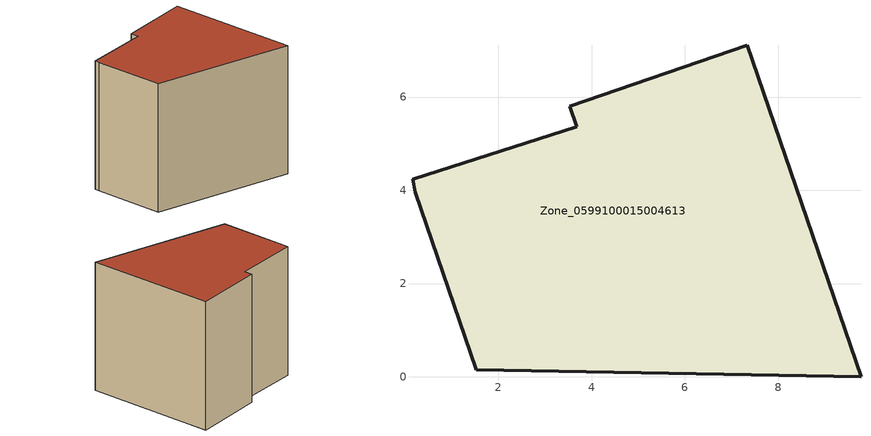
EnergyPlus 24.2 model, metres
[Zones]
Zone_0599100015004613
 floor ground (C_G): 3.68,5.36 3.53,5.81 7.34,7.11 9.78,0 1.53,0.15 0.22,3.96 0.16,4.24 z0.96
 wall outside (C_F): 1.53,0.15 9.78,0 7.34,7.11 3.53,5.81 3.68,5.36 0.16,4.24 0.22,3.96 1.53,0.15 z0.96:8.76
 roof outside (C_R): 3.68,5.36 0.16,4.24 0.22,3.96 1.53,0.15 9.78,0 7.34,7.11 3.53,5.81 z8.76
[BUILDING]
Pand.0599100015004613: North Axis=0; Terrain=City; Loads Convergence Tolerance Value=0.04; Temperature Convergence Tolerance Value=0.4; Solar Distribution=FullExterior; Maximum Number of Warmup Days=25; Minimum Number of Warmup Days=1
[Site:Location]
Rotterdam.The.Hague.AP_ZH_NLD Design_Conditions: Latitude=51.96; Longitude=4.45; Time Zone=1; Elevation=-4.5
[SITE:GROUNDTEMPERATURE:BUILDINGSURFACE]
18, 18, 18, 18, 18, 18, 18, 18, 18, 18, 18, 18
[MATERIAL] Thermal Absorptance=0.9; Solar Absorptance=0.7; Visible Absorptance=0.7
Name | Roughness | Thickness | Conductivity | Density | Specific Heat
G.TC.1975-1991 | MediumSmooth | 0.15 | 0.288461 | 540 | 1210
F.TC.1975-1991 | Rough | 0.3 | 0.230769 | 1920 | 840
R.TC.1975-1991 | MediumRough | 0.2 | 0.153846 | 1500 | 1000
[CONSTRUCTION]
C_G: G.TC.1975-1991
C_F: F.TC.1975-1991
C_R: R.TC.1975-1991
[ZONE]
Zone_0599100015004613: Type=1; Multiplier=1; Ceiling Height=Autocalculate; Volume=Autocalculate; Floor Area=autocalculate; Part of Total Floor Area=Yes
[ZONEINFILTRATION:DESIGNFLOWRATE]
Infil_Zone_0599100015004613: Zone or ZoneList or Space or SpaceList=Zone_0599100015004613; Schedule=AlwaysOn; Design Flow Rate Calculation Method=Flow/Area; Flow Rate per Floor Area=0.003; Constant Term Coefficient=1; Temperature Term Coefficient=0; Velocity Term Coefficient=0; Velocity Squared Term Coefficient=0
[HVACTEMPLATE:ZONE:IDEALLOADSAIRSYSTEM]
Zone_0599100015004613: Maximum Heating Supply Air Temperature=50; Minimum Cooling Supply Air Temperature=13; Maximum Heating Supply Air Humidity Ratio=0.0156; Minimum Cooling Supply Air Humidity Ratio=0.0077; Heating Limit=NoLimit; Cooling Limit=NoLimit; Dehumidification Control Type=ConstantSensibleHeatRatio; Cooling Sensible Heat Ratio=0.7; Dehumidification Setpoint=60; Humidification Control Type=None; Humidification Setpoint=30; Outdoor Air Method=None; Outdoor Air Flow Rate per Person=0.00944; Outdoor Air Flow Rate per Zone Floor Area=0; Outdoor Air Flow Rate per Zone=0; Demand Controlled Ventilation Type=None; Outdoor Air Economizer Type=NoEconomizer; Heat Recovery Type=None; Sensible Heat Recovery Effectiveness=0.7; Latent Heat Recovery Effectiveness=0.65
[ZONECONTROL:THERMOSTAT]
ThermostatControl_Zone_0599100015004613: Zone or ZoneList=Zone_0599100015004613; Control Type Schedule=DualSetpointControlType; Control 1=Thermostat_Zone_0599100015004613; Temperature Difference Between Cutout And Setpoint=0
[THERMOSTATSETPOINT:DUALSETPOINT]
Thermostat_Zone_0599100015004613: Heating Setpoint Temperature Schedule=HeatingSetpoint_Zone_0599100015004613; Cooling Setpoint Temperature Schedule=CoolingSetpoint_Zone_0599100015004613
[SCHEDULE:COMPACT]
HeatingSetpoint_Zone_0599100015004613: Through: 12/31, For: AllDays, Until: 24:00, 21
CoolingSetpoint_Zone_0599100015004613: Through: 12/31, For: AllDays, Until: 24:00, 24
DualSetpointControlType: Through: 12/31, For: AllDays, Until: 24:00, 4
AlwaysOn: Through: 12/31, For: AllDays, Until: 24:00, 1
